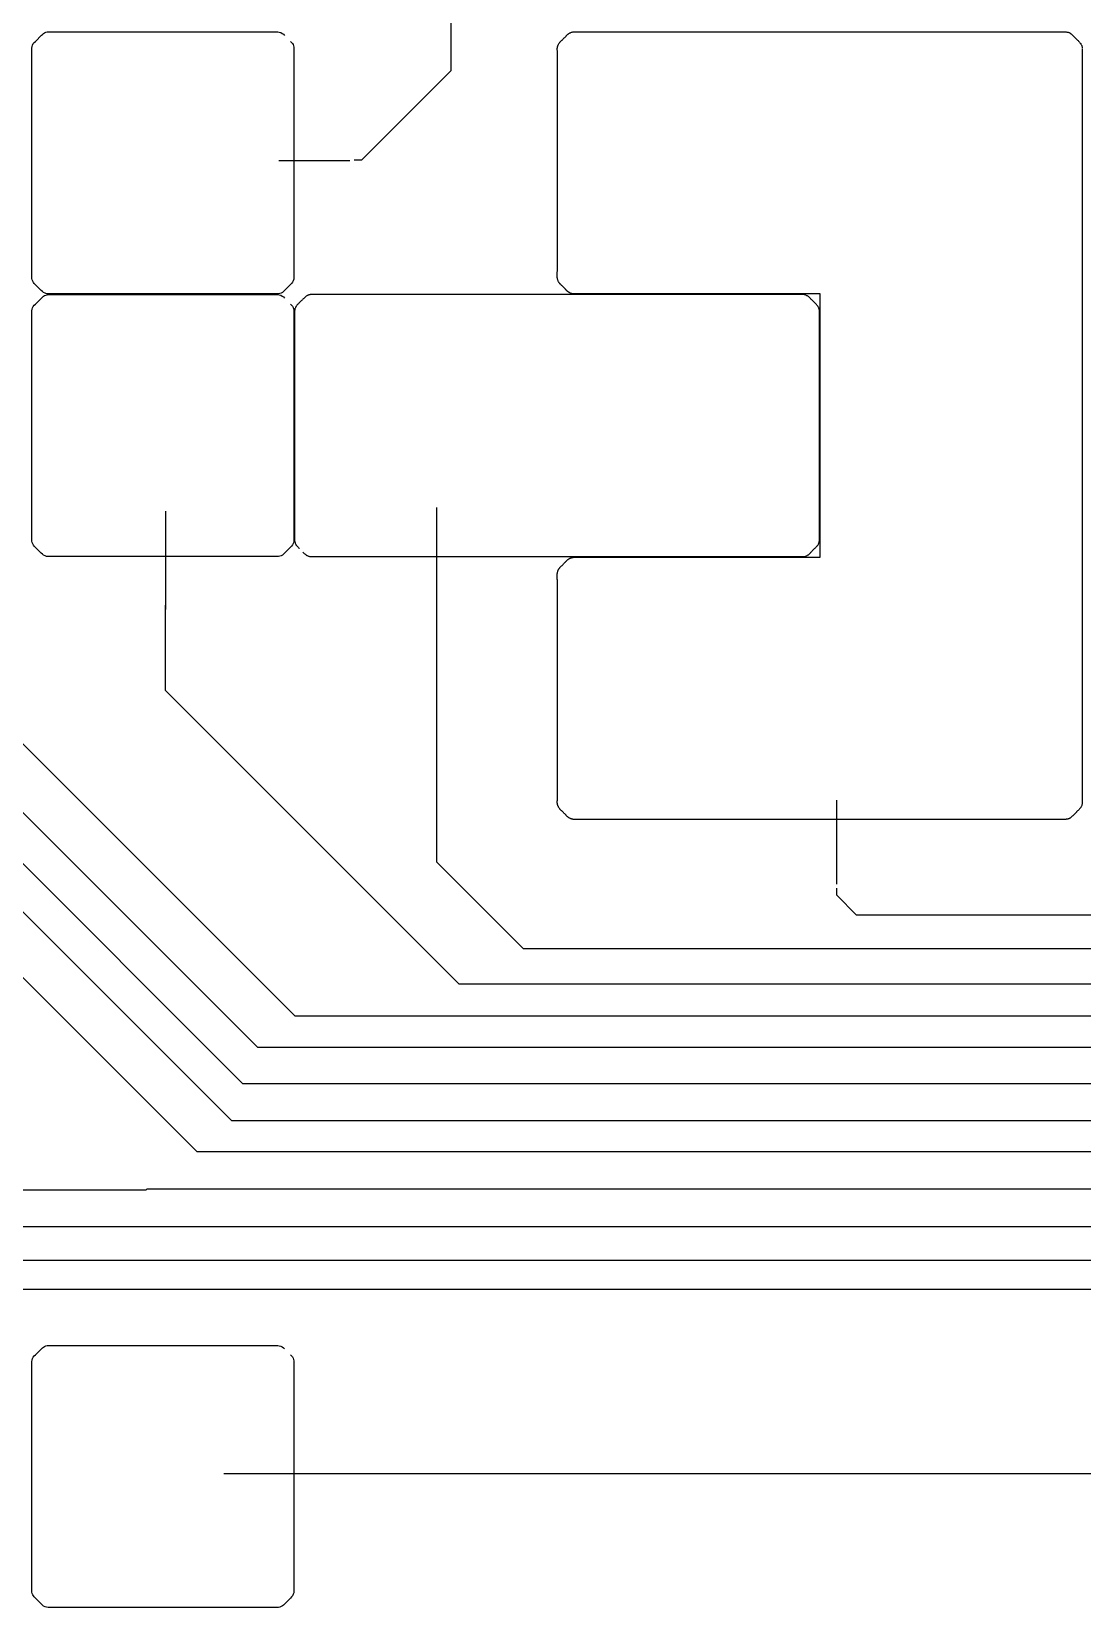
# Model space of a CAD drawing. Header units: millimetres. Extents: x -57500 to 57500, y -57500 to 57500.
# Drawn here: x 7025 to 15065, y -1002 to 11055 of the extents above; entities that cross this region are included whole.
import ezdxf

# ---------------------------------------------------------------- set-up
doc = ezdxf.new("R2010")
doc.units = ezdxf.units.MM

msp = doc.modelspace()

# ---------------------------------------------------------------- linework, layer by layer
for p, q in [((10233.75, 13711.6), (10233.75, 10754.9)), ((7045.843, 10971.787), (7054.172, 10980.157)), ((7054.172, 10980.157), (7100.306, 11026.291)), ((7100.306, 11026.291), (7107.738, 11033.704)), ((7107.738, 11033.704), (7115.957, 11040.255)), ((7115.957, 11040.255), (7125.074, 11045.538)), ((7125.074, 11045.538), (7134.924, 11049.406)), ((7134.924, 11049.406), (7145.393, 11051.774)), ((7145.393, 11051.774), (7156.088, 11052.501)), ((7156.088, 11052.501), (8897.139, 11052.501)), ((8897.139, 11052.501), (8908.947, 11052.419)), ((8908.947, 11052.419), (8920.635, 11050.624)), ((8920.635, 11050.624), (8931.926, 11046.918)), ((8931.926, 11046.918), (8942.419, 11041.361)), ((8942.419, 11041.361), (8951.807, 11034.179)), ((8951.807, 11034.179), (8960.177, 11025.85)), ((9006.311, 10979.716), (9013.723, 10972.284)), ((11065.495, 10972.277), (11067.645, 10975.028)), ((11067.645, 10975.028), (11069.775, 10977.515)), ((11069.775, 10977.515), (11071.908, 10979.801)), ((11071.908, 10979.801), (11074.069, 10981.948)), ((11074.069, 10981.948), (11076.281, 10984.019)), ((11076.281, 10984.019), (11078.567, 10986.075)), ((11078.567, 10986.075), (11080.951, 10988.181)), ((11080.951, 10988.181), (11083.458, 10990.397)), ((11083.458, 10990.397), (11086.109, 10992.788)), ((11086.109, 10992.788), (11088.909, 10995.381)), ((11088.909, 10995.381), (11091.817, 10998.14)), ((11091.817, 10998.14), (11094.79, 11001.021)), ((11094.79, 11001.021), (11097.782, 11003.979)), ((11097.782, 11003.979), (11100.749, 11006.97)), ((11100.749, 11006.97), (11103.647, 11009.949)), ((11103.647, 11009.949), (11106.431, 11012.871)), ((11106.431, 11012.871), (11109.057, 11015.693)), ((11109.057, 11015.693), (11111.485, 11018.372)), ((11111.485, 11018.372), (11113.733, 11020.902)), ((11113.733, 11020.902), (11115.863, 11023.303)), ((11115.863, 11023.303), (11117.94, 11025.595)), ((11117.94, 11025.595), (11120.026, 11027.801)), ((11120.026, 11027.801), (11122.186, 11029.94)), ((11122.186, 11029.94), (11124.484, 11032.033)), ((11124.484, 11032.033), (11126.982, 11034.102)), ((11126.982, 11034.102), (11129.745, 11036.167)), ((11129.745, 11036.167), (11132.816, 11038.241)), ((11132.816, 11038.241), (11136.156, 11040.299)), ((11136.156, 11040.299), (11139.702, 11042.308)), ((11139.702, 11042.308), (11143.39, 11044.233)), ((11143.39, 11044.233), (11147.159, 11046.04)), ((11147.159, 11046.04), (11150.945, 11047.696)), ((11150.945, 11047.696), (11154.686, 11049.165)), ((11154.686, 11049.165), (11158.319, 11050.416)), ((11158.319, 11050.416), (11161.783, 11051.412)), ((11161.783, 11051.412), (11165.06, 11052.149)), ((11165.06, 11052.149), (11168.2, 11052.656)), ((11168.2, 11052.656), (11171.258, 11052.971)), ((11171.258, 11052.971), (11174.289, 11053.127)), ((11174.289, 11053.127), (11177.349, 11053.159)), ((11177.349, 11053.159), (11180.492, 11053.104)), ((11180.492, 11053.104), (11183.774, 11052.995)), ((11183.774, 11052.995), (11187.25, 11052.869)), ((11187.25, 11052.869), (11190.972, 11052.757)), ((11190.972, 11052.757), (11194.959, 11052.671)), ((11194.959, 11052.671), (11199.214, 11052.606)), ((11199.214, 11052.606), (11203.738, 11052.56)), ((11203.738, 11052.56), (11208.533, 11052.529)), ((11208.533, 11052.529), (11213.6, 11052.51)), ((11213.6, 11052.51), (11218.94, 11052.501)), ((11218.94, 11052.501), (11224.556, 11052.498)), ((11224.556, 11052.498), (11230.449, 11052.497)), ((11230.449, 11052.497), (14770.47, 11052.497)), ((14770.47, 11052.497), (14789.856, 11052.498)), ((14789.856, 11052.498), (14807.393, 11052.5)), ((14807.393, 11052.5), (14823.18, 11052.505)), ((14823.18, 11052.505), (14837.311, 11052.516)), ((14837.311, 11052.516), (14849.885, 11052.534)), ((14849.885, 11052.534), (14860.998, 11052.561)), ((14860.998, 11052.561), (14870.746, 11052.597)), ((14870.746, 11052.597), (14879.227, 11052.646)), ((14879.227, 11052.646), (14886.539, 11052.709)), ((14886.539, 11052.709), (14892.805, 11052.783)), ((14892.805, 11052.783), (14898.185, 11052.862)), ((14898.185, 11052.862), (14902.841, 11052.939)), ((14902.841, 11052.939), (14906.933, 11053.006)), ((14906.933, 11053.006), (14910.624, 11053.057)), ((14910.624, 11053.057), (14914.074, 11053.083)), ((14914.074, 11053.083), (14917.445, 11053.079)), ((14917.445, 11053.079), (14920.899, 11053.036)), ((14920.899, 11053.036), (14924.577, 11052.948)), ((14924.577, 11052.948), (14928.48, 11052.805)), ((14928.48, 11052.805), (14932.54, 11052.595)), ((14932.54, 11052.595), (14936.686, 11052.307)), ((14936.686, 11052.307), (14940.851, 11051.93)), ((14940.851, 11051.93), (14944.966, 11051.454)), ((14944.966, 11051.454), (14948.962, 11050.866)), ((14948.962, 11050.866), (14952.771, 11050.157)), ((14952.771, 11050.157), (14956.323, 11049.315)), ((14956.323, 11049.315), (14959.581, 11048.328)), ((14959.581, 11048.328), (14962.587, 11047.189)), ((14962.587, 11047.189), (14965.395, 11045.889)), ((14965.395, 11045.889), (14968.058, 11044.418)), ((14968.058, 11044.418), (14970.63, 11042.767)), ((14970.63, 11042.767), (14973.166, 11040.928)), ((14973.166, 11040.928), (14975.72, 11038.892)), ((14975.72, 11038.892), (14978.345, 11036.649)), ((14978.345, 11036.649), (14981.094, 11034.193)), ((14981.094, 11034.193), (14983.971, 11031.544)), ((14983.971, 11031.544), (14986.938, 11028.749)), ((14986.938, 11028.749), (14989.955, 11025.856)), ((14989.955, 11025.856), (14992.981, 11022.914)), ((14992.981, 11022.914), (14995.976, 11019.971)), ((14995.976, 11019.971), (14998.9, 11017.074)), ((14998.9, 11017.074), (15001.711, 11014.273)), ((15001.711, 11014.273), (15004.371, 11011.615)), ((15004.371, 11011.615), (15024.875, 10991.111)), ((15024.875, 10991.111), (15027.56, 10988.42)), ((15027.56, 10988.42), (15030.389, 10985.56)), ((15030.389, 10985.56), (15033.32, 10982.555)), ((15033.32, 10982.555), (15036.312, 10979.426)), ((15036.312, 10979.426), (15039.322, 10976.197)), ((15039.322, 10976.197), (15042.309, 10972.889)), ((15042.309, 10972.889), (15045.23, 10969.527)), ((7027.521, 10917.119), (7027.603, 10928.927)), ((7027.521, 9176.069), (7027.521, 10917.119)), ((7027.603, 10928.927), (7029.398, 10940.615)), ((7029.398, 10940.615), (7033.104, 10951.906)), ((7033.104, 10951.906), (7038.661, 10962.399)), ((7038.661, 10962.399), (7045.843, 10971.787)), ((9013.723, 10972.284), (9020.275, 10964.065)), ((9020.275, 10964.065), (9025.558, 10954.948)), ((9025.558, 10954.948), (9029.425, 10945.098)), ((9029.425, 10945.098), (9031.794, 10934.629)), ((9031.794, 10934.629), (9032.521, 10923.934)), ((9032.521, 10923.934), (9032.521, 9182.883)), ((11047.097, 10925.362), (11047.187, 10928.433)), ((11047.101, 10922.195), (11047.097, 10925.362)), ((11047.161, 10918.879), (11047.101, 10922.195)), ((11047.244, 10915.36), (11047.161, 10918.879)), ((11047.187, 10928.433), (11047.406, 10931.461)), ((11047.317, 10911.583), (11047.244, 10915.36)), ((11047.374, 10907.486), (11047.317, 10911.583)), ((11047.416, 10903.002), (11047.374, 10907.486)), ((11047.406, 10931.461), (11047.789, 10934.5)), ((11047.445, 10898.065), (11047.416, 10903.002)), ((11047.465, 10892.608), (11047.445, 10898.065)), ((11047.476, 10886.566), (11047.465, 10892.608)), ((11047.482, 10879.871), (11047.476, 10886.566)), ((11047.484, 10872.458), (11047.482, 10879.871)), ((11047.484, 9264.451), (11047.484, 10872.458)), ((11047.789, 10934.5), (11048.372, 10937.602)), ((11048.372, 10937.602), (11049.191, 10940.821)), ((11049.191, 10940.821), (11050.28, 10944.207)), ((11050.28, 10944.207), (11051.638, 10947.759)), ((11051.638, 10947.759), (11053.227, 10951.417)), ((11053.227, 10951.417), (11055.011, 10955.123)), ((11055.011, 10955.123), (11056.949, 10958.817)), ((11056.949, 10958.817), (11059.006, 10962.439)), ((11059.006, 10962.439), (11061.141, 10965.929)), ((11061.141, 10965.929), (11063.317, 10969.228)), ((11063.317, 10969.228), (11065.495, 10972.277)), ((15045.23, 10969.527), (15048.045, 10966.131)), ((15048.045, 10966.131), (15050.711, 10962.72)), ((15050.711, 10962.72), (15053.192, 10959.242)), ((15053.192, 10959.242), (15055.452, 10955.596)), ((15055.452, 10955.596), (15057.458, 10951.681)), ((15057.458, 10951.681), (15059.177, 10947.395)), ((15059.177, 10947.395), (15060.572, 10942.636)), ((15060.572, 10942.636), (15061.611, 10937.303)), ((15061.611, 10937.303), (15062.26, 10931.294)), ((15062.484, 10924.507), (15062.484, 5155.487)), ((10233.75, 10754.9), (9550.2, 10071.35)), ((8917.9, 10067.9), (9459.7, 10067.9)), ((9550.2, 10071.35), (9493.5, 10071.35)), ((7028.248, 9165.373), (7027.521, 9176.069)), ((7030.616, 9154.905), (7028.248, 9165.373)), ((9032.438, 9171.075), (9030.643, 9159.387)), ((9032.521, 9182.883), (9032.438, 9171.075)), ((11046.172, 9184.876), (11046.262, 9188.204)), ((11046.177, 9181.649), (11046.172, 9184.876)), ((11046.304, 9178.431), (11046.177, 9181.649)), ((11046.262, 9188.204), (11046.418, 9191.727)), ((11046.582, 9175.128), (11046.304, 9178.431)), ((11046.418, 9191.727), (11046.613, 9195.537)), ((11047.038, 9171.648), (11046.582, 9175.128)), ((11046.613, 9195.537), (11046.818, 9199.727)), ((11046.818, 9199.727), (11047.006, 9204.391)), ((11047.006, 9204.391), (11047.156, 9209.606)), ((11047.689, 9167.943), (11047.038, 9171.648)), ((11047.156, 9209.606), (11047.271, 9215.409)), ((11047.271, 9215.409), (11047.355, 9221.835)), ((11047.355, 9221.835), (11047.414, 9228.916)), ((11047.414, 9228.916), (11047.451, 9236.685)), ((11047.451, 9236.685), (11047.472, 9245.175)), ((11047.472, 9245.175), (11047.481, 9254.419)), ((11047.481, 9254.419), (11047.484, 9264.451)), ((11048.522, 9164.069), (11047.689, 9167.943)), ((11049.521, 9160.093), (11048.522, 9164.069)), ((7034.484, 9145.055), (7030.616, 9154.905)), ((7039.767, 9135.937), (7034.484, 9145.055)), ((7046.318, 9127.718), (7039.767, 9135.937)), ((7053.731, 9120.286), (7046.318, 9127.718)), ((7099.865, 9074.152), (7053.731, 9120.286)), ((7108.234, 9065.823), (7099.865, 9074.152)), ((7117.623, 9058.641), (7108.234, 9065.823)), ((7128.116, 9053.084), (7117.623, 9058.641)), ((7139.407, 9049.379), (7128.116, 9053.084)), ((7151.095, 9047.584), (7139.407, 9049.379)), ((7162.902, 9047.501), (7151.095, 9047.584)), ((8903.953, 9047.501), (7162.902, 9047.501)), ((8914.649, 9048.228), (8903.953, 9047.501)), ((8925.117, 9050.597), (8914.649, 9048.228)), ((8934.967, 9054.464), (8925.117, 9050.597)), ((8944.085, 9059.747), (8934.967, 9054.464)), ((8952.304, 9066.299), (8944.085, 9059.747)), ((8959.736, 9073.711), (8952.304, 9066.299)), ((9005.87, 9119.845), (8959.736, 9073.711)), ((9014.199, 9128.215), (9005.87, 9119.845)), ((9021.381, 9137.603), (9014.199, 9128.215)), ((9026.938, 9148.096), (9021.381, 9137.603)), ((9030.643, 9159.387), (9026.938, 9148.096)), ((11050.669, 9156.087), (11049.521, 9160.093)), ((11051.951, 9152.117), (11050.669, 9156.087)), ((11053.35, 9148.255), (11051.951, 9152.117)), ((11054.851, 9144.568), (11053.35, 9148.255)), ((11056.436, 9141.127), (11054.851, 9144.568)), ((11058.09, 9137.995), (11056.436, 9141.127)), ((11059.814, 9135.17), (11058.09, 9137.995)), ((11061.619, 9132.59), (11059.814, 9135.17)), ((11063.519, 9130.193), (11061.619, 9132.59)), ((11065.526, 9127.914), (11063.519, 9130.193)), ((11067.653, 9125.692), (11065.526, 9127.914)), ((11069.913, 9123.463), (11067.653, 9125.692)), ((11072.318, 9121.163), (11069.913, 9123.463)), ((11074.881, 9118.73), (11072.318, 9121.163)), ((11077.607, 9116.115), (11074.881, 9118.73)), ((11080.462, 9113.341), (11077.607, 9116.115)), ((11083.402, 9110.45), (11080.462, 9113.341)), ((11086.382, 9107.487), (11083.402, 9110.45)), ((11089.356, 9104.494), (11086.382, 9107.487)), ((11092.279, 9101.516), (11089.356, 9104.494)), ((11095.106, 9098.595), (11092.279, 9101.516)), ((11097.792, 9095.776), (11095.106, 9098.595)), ((11100.292, 9093.101), (11097.792, 9095.776)), ((11102.593, 9090.59), (11100.292, 9093.101)), ((11104.733, 9088.223), (11102.593, 9090.59)), ((11106.756, 9085.973), (11104.733, 9088.223)), ((11108.703, 9083.817), (11106.756, 9085.973)), ((11110.62, 9081.729), (11108.703, 9083.817)), ((11112.548, 9079.686), (11110.62, 9081.729)), ((11114.532, 9077.662), (11112.548, 9079.686)), ((11116.613, 9075.633), (11114.532, 9077.662)), ((11118.833, 9073.576), (11116.613, 9075.633)), ((11121.179, 9071.499), (11118.833, 9073.576)), ((11123.612, 9069.43), (11121.179, 9071.499)), ((11126.089, 9067.393), (11123.612, 9069.43)), ((11128.569, 9065.417), (11126.089, 9067.393)), ((11131.011, 9063.529), (11128.569, 9065.417)), ((11133.372, 9061.754), (11131.011, 9063.529)), ((11135.612, 9060.119), (11133.372, 9061.754)), ((11137.688, 9058.653), (11135.612, 9060.119)), ((11139.575, 9057.371), (11137.688, 9058.653)), ((11141.3, 9056.26), (11139.575, 9057.371)), ((11142.905, 9055.296), (11141.3, 9056.26)), ((11144.428, 9054.457), (11142.905, 9055.296)), ((11145.911, 9053.722), (11144.428, 9054.457)), ((11147.392, 9053.068), (11145.911, 9053.722)), ((11148.913, 9052.473), (11147.392, 9053.068)), ((11150.514, 9051.915), (11148.913, 9052.473)), ((11152.233, 9051.371), (11150.514, 9051.915)), ((11154.081, 9050.833), (11152.233, 9051.371)), ((11156.026, 9050.307), (11154.081, 9050.833)), ((11158.038, 9049.802), (11156.026, 9050.307)), ((11160.084, 9049.325), (11158.038, 9049.802)), ((11162.133, 9048.884), (11160.084, 9049.325)), ((11164.154, 9048.488), (11162.133, 9048.884)), ((11166.113, 9048.144), (11164.154, 9048.488)), ((11167.98, 9047.86), (11166.113, 9048.144)), ((11169.732, 9047.642), (11167.98, 9047.86)), ((11171.415, 9047.488), (11169.732, 9047.642)), ((11173.109, 9047.387), (11171.415, 9047.488)), ((11174.892, 9047.331), (11173.109, 9047.387)), ((11176.846, 9047.31), (11174.892, 9047.331)), ((11179.048, 9047.317), (11176.846, 9047.31)), ((11181.579, 9047.342), (11179.048, 9047.317)), ((11184.518, 9047.376), (11181.579, 9047.342)), ((11187.945, 9047.409), (11184.518, 9047.376)), ((11191.932, 9047.437), (11187.945, 9047.409)), ((11196.53, 9047.458), (11191.932, 9047.437)), ((11201.787, 9047.474), (11196.53, 9047.458)), ((11207.753, 9047.484), (11201.787, 9047.474)), ((11214.476, 9047.491), (11207.753, 9047.484)), ((11222.004, 9047.495), (11214.476, 9047.491)), ((11230.387, 9047.497), (11222.004, 9047.495)), ((13057.484, 9047.497), (11230.387, 9047.497)), ((13057.484, 7032.497), (13057.484, 9047.497)), ((7027.603, 8918.927), (7029.398, 8930.615)), ((7029.398, 8930.615), (7033.104, 8941.906)), ((7033.104, 8941.906), (7038.661, 8952.399)), ((7038.661, 8952.399), (7045.843, 8961.787)), ((7045.843, 8961.787), (7054.172, 8970.157)), ((7054.172, 8970.157), (7100.306, 9016.291)), ((7100.306, 9016.291), (7107.738, 9023.704)), ((7107.738, 9023.704), (7115.957, 9030.255)), ((7115.957, 9030.255), (7125.074, 9035.538)), ((7125.074, 9035.538), (7134.924, 9039.406)), ((7134.924, 9039.406), (7145.393, 9041.774)), ((7145.393, 9041.774), (7156.088, 9042.501)), ((7156.088, 9042.501), (8897.139, 9042.501)), ((8897.139, 9042.501), (8908.947, 9042.419)), ((8908.947, 9042.419), (8920.635, 9040.624)), ((8920.635, 9040.624), (8931.926, 9036.918)), ((8931.926, 9036.918), (8942.419, 9031.361)), ((8942.419, 9031.361), (8951.807, 9024.179)), ((8951.807, 9024.179), (8960.177, 9015.85)), ((9006.311, 8969.716), (9013.723, 8962.284)), ((9013.723, 8962.284), (9020.275, 8954.065)), ((9020.275, 8954.065), (9025.558, 8944.948)), ((9025.558, 8944.948), (9029.425, 8935.098)), ((9029.425, 8935.098), (9031.794, 8924.629)), ((9031.794, 8924.629), (9032.521, 8913.934)), ((9038.101, 8924.252), (9037.49, 8920.395)), ((9039.02, 8928.418), (9038.101, 8924.252)), ((9040.205, 8932.8), (9039.02, 8928.418)), ((9041.607, 8937.234), (9040.205, 8932.8)), ((9043.176, 8941.553), (9041.607, 8937.234)), ((9044.861, 8945.593), (9043.176, 8941.553)), ((9046.614, 8949.192), (9044.861, 8945.593)), ((9048.431, 8952.329), (9046.614, 8949.192)), ((9050.361, 8955.14), (9048.431, 8952.329)), ((9052.453, 8957.772), (9050.361, 8955.14)), ((9054.76, 8960.371), (9052.453, 8957.772)), ((9057.331, 8963.082), (9054.76, 8960.371)), ((9060.208, 8966.036), (9057.331, 8963.082)), ((9063.336, 8969.216), (9060.208, 8966.036)), ((9066.601, 8972.512), (9063.336, 8969.216)), ((9069.888, 8975.816), (9066.601, 8972.512)), ((9073.083, 8979.017), (9069.888, 8975.816)), ((9076.071, 8982.006), (9073.083, 8979.017)), ((9081.249, 8987.184), (9076.071, 8982.006)), ((9083.621, 8989.557), (9081.249, 8987.184)), ((9086.001, 8991.936), (9083.621, 8989.557)), ((9091.238, 8997.173), (9086.001, 8991.936)), ((9094.259, 9000.197), (9091.238, 8997.173)), ((9097.469, 9003.42), (9094.259, 9000.197)), ((9100.749, 9006.734), (9097.469, 9003.42)), ((9103.984, 9010.032), (9100.749, 9006.734)), ((9107.055, 9013.205), (9103.984, 9010.032)), ((9109.85, 9016.148), (9107.055, 9013.205)), ((9112.373, 9018.828), (9109.85, 9016.148)), ((9114.768, 9021.3), (9112.373, 9018.828)), ((9117.187, 9023.624), (9114.768, 9021.3)), ((9119.784, 9025.859), (9117.187, 9023.624)), ((9122.71, 9028.065), (9119.784, 9025.859)), ((9126.102, 9030.294), (9122.71, 9028.065)), ((9129.918, 9032.519), (9126.102, 9030.294)), ((9134.004, 9034.662), (9129.918, 9032.519)), ((9138.205, 9036.645), (9134.004, 9034.662)), ((9142.366, 9038.388), (9138.205, 9036.645)), ((9146.333, 9039.815), (9142.366, 9038.388)), ((9149.99, 9040.865), (9146.333, 9039.815)), ((9153.416, 9041.576), (9149.99, 9040.865)), ((9156.752, 9042.018), (9153.416, 9041.576)), ((9160.139, 9042.257), (9156.752, 9042.018)), ((9163.718, 9042.362), (9160.139, 9042.257)), ((9167.628, 9042.4), (9163.718, 9042.362)), ((9171.975, 9042.423), (9167.628, 9042.4)), ((9176.772, 9042.438), (9171.975, 9042.423)), ((9182.023, 9042.446), (9176.772, 9042.438)), ((9187.731, 9042.45), (9182.023, 9042.446)), ((9193.899, 9042.451), (9187.731, 9042.45)), ((12873.979, 9042.451), (9193.899, 9042.451)), ((12884.775, 9042.452), (12873.979, 9042.451)), ((12894.296, 9042.454), (12884.775, 9042.452)), ((12902.625, 9042.459), (12894.296, 9042.454)), ((12909.846, 9042.469), (12902.625, 9042.459)), ((12916.041, 9042.484), (12909.846, 9042.469)), ((12921.3, 9042.503), (12916.041, 9042.484)), ((12925.789, 9042.484), (12921.3, 9042.503)), ((12929.734, 9042.36), (12925.789, 9042.484)), ((12933.356, 9042.063), (12929.734, 9042.36)), ((12936.882, 9041.522), (12933.356, 9042.063)), ((12940.534, 9040.67), (12936.882, 9041.522)), ((12944.493, 9039.453), (12940.534, 9040.67)), ((12948.689, 9037.912), (12944.493, 9039.453)), ((12952.961, 9036.118), (12948.689, 9037.912)), ((12957.152, 9034.143), (12952.961, 9036.118)), ((12961.103, 9032.059), (12957.152, 9034.143)), ((12964.655, 9029.938), (12961.103, 9032.059)), ((12967.723, 9027.821), (12964.655, 9029.938)), ((12970.425, 9025.665), (12967.723, 9027.821)), ((12972.914, 9023.415), (12970.425, 9025.665)), ((12975.342, 9021.012), (12972.914, 9023.415)), ((12977.862, 9018.402), (12975.342, 9021.012)), ((12980.622, 9015.529), (12977.862, 9018.402)), ((12983.667, 9012.404), (12980.622, 9015.529)), ((12986.891, 9009.13), (12983.667, 9012.404)), ((12990.177, 9005.815), (12986.891, 9009.13)), ((12993.412, 9002.568), (12990.177, 9005.815)), ((12996.478, 8999.499), (12993.412, 9002.568)), ((13017.768, 8978.209), (12996.478, 8999.499)), ((13021.052, 8974.923), (13017.768, 8978.209)), ((13024.343, 8971.631), (13021.052, 8974.923)), ((13027.526, 8968.444), (13024.343, 8971.631)), ((13030.491, 8965.474), (13027.526, 8968.444)), ((13033.163, 8962.774), (13030.491, 8965.474)), ((13035.574, 8960.223), (13033.163, 8962.774)), ((13037.777, 8957.673), (13035.574, 8960.223)), ((13039.824, 8954.976), (13037.777, 8957.673)), ((13041.767, 8951.982), (13039.824, 8954.976)), ((13043.656, 8948.546), (13041.767, 8951.982)), ((13045.501, 8944.642), (13043.656, 8948.546)), ((13047.249, 8940.421), (13045.501, 8944.642)), ((13048.841, 8936.048), (13047.249, 8940.421)), ((13050.22, 8931.686), (13048.841, 8936.048)), ((13051.328, 8927.501), (13050.22, 8931.686)), ((13052.112, 8923.645), (13051.328, 8927.501)), ((13052.587, 8920.1), (13052.112, 8923.645)), ((7027.521, 8907.119), (7027.603, 8918.927)), ((7027.521, 7166.069), (7027.521, 8907.119)), ((9032.521, 8913.934), (9032.521, 7172.883)), ((9037.156, 8916.383), (9037.033, 8911.502)), ((9037.033, 8911.502), (9037.058, 8905.038)), ((9037.058, 8905.038), (9037.168, 8896.275)), ((9037.49, 8920.395), (9037.156, 8916.383)), ((9037.168, 8896.275), (9037.297, 8884.498)), ((9037.297, 8884.498), (9037.395, 8869.021)), ((9037.395, 8869.021), (9037.459, 8849.256)), ((9037.459, 8849.256), (9037.497, 8824.639)), ((9037.497, 8824.639), (9037.515, 8794.602)), ((13052.521, 8868.688), (13052.522, 8877.486)), ((13052.521, 7336.563), (13052.521, 8868.688)), ((13052.522, 8877.486), (13052.527, 8885.04)), ((13052.527, 8885.04), (13052.544, 8891.514)), ((13052.544, 8891.514), (13052.577, 8897.07)), ((13052.577, 8897.07), (13052.633, 8901.871)), ((13052.818, 8916.719), (13052.587, 8920.1)), ((13052.633, 8901.871), (13052.717, 8906.081)), ((13052.717, 8906.081), (13052.816, 8909.859)), ((13052.816, 8909.859), (13052.872, 8913.356)), ((13052.872, 8913.356), (13052.818, 8916.719)), ((9037.515, 8794.602), (9037.52, 8758.581)), ((9037.52, 8758.581), (9037.521, 8716.015)), ((9037.521, 8716.015), (9037.521, 7205.577)), ((8049.55, 7385.95), (8049.55, 6634.2)), ((10124.1, 7412.45), (10124.1, 6605.05)), ((13052.524, 7298.14), (13052.521, 7336.563)), ((13052.536, 7265.915), (13052.524, 7298.14)), ((13052.565, 7239.322), (13052.536, 7265.915)), ((13052.619, 7217.795), (13052.565, 7239.322)), ((7028.248, 7155.373), (7027.521, 7166.069)), ((7030.616, 7144.905), (7028.248, 7155.373)), ((7034.484, 7135.055), (7030.616, 7144.905)), ((7039.767, 7125.937), (7034.484, 7135.055)), ((7046.318, 7117.718), (7039.767, 7125.937)), ((7053.731, 7110.286), (7046.318, 7117.718)), ((9014.199, 7118.215), (9005.87, 7109.845)), ((9021.381, 7127.603), (9014.199, 7118.215)), ((9026.938, 7138.096), (9021.381, 7127.603)), ((9030.643, 7149.387), (9026.938, 7138.096)), ((9032.438, 7161.075), (9030.643, 7149.387)), ((9032.521, 7172.883), (9032.438, 7161.075)), ((9037.261, 7171.426), (9037.181, 7167.841)), ((9037.181, 7167.841), (9037.186, 7164.444)), ((9037.186, 7164.444), (9037.342, 7161.088)), ((9037.36, 7175.349), (9037.261, 7171.426)), ((9037.342, 7161.088), (9037.718, 7157.622)), ((9037.432, 7179.762), (9037.36, 7175.349)), ((9037.479, 7184.829), (9037.432, 7179.762)), ((9037.506, 7190.711), (9037.479, 7184.829)), ((9037.517, 7197.573), (9037.506, 7190.711)), ((9037.521, 7205.577), (9037.517, 7197.573)), ((9037.718, 7157.622), (9038.378, 7153.898)), ((9038.378, 7153.898), (9039.369, 7149.822)), ((9039.369, 7149.822), (9040.653, 7145.508)), ((9040.653, 7145.508), (9042.172, 7141.12)), ((9042.172, 7141.12), (9043.867, 7136.823)), ((9043.867, 7136.823), (9045.682, 7132.78)), ((9045.682, 7132.78), (9047.559, 7129.155)), ((9047.559, 7129.155), (9049.476, 7126.011)), ((9049.476, 7126.011), (9051.478, 7123.22)), ((9051.478, 7123.22), (9053.616, 7120.632)), ((9053.616, 7120.632), (9055.943, 7118.099)), ((9055.943, 7118.099), (9058.51, 7115.473)), ((9058.51, 7115.473), (9061.367, 7112.608)), ((13027.907, 7111.904), (13030.953, 7115.011)), ((13030.953, 7115.011), (13033.714, 7117.864)), ((13033.714, 7117.864), (13036.179, 7120.516)), ((13036.179, 7120.516), (13038.399, 7123.11)), ((13038.399, 7123.11), (13040.424, 7125.792)), ((13040.424, 7125.792), (13042.306, 7128.709)), ((13042.306, 7128.709), (13044.094, 7132.007)), ((13044.094, 7132.007), (13045.826, 7135.788)), ((13045.826, 7135.788), (13047.473, 7139.953)), ((13047.473, 7139.953), (13048.985, 7144.335)), ((13048.985, 7144.335), (13050.311, 7148.769)), ((13050.311, 7148.769), (13051.402, 7153.089)), ((13051.402, 7153.089), (13052.207, 7157.13)), ((13052.207, 7157.13), (13052.706, 7160.962)), ((13052.703, 7200.768), (13052.619, 7217.795)), ((13052.824, 7187.673), (13052.703, 7200.768)), ((13052.706, 7160.962), (13052.954, 7165.218)), ((13052.948, 7177.858), (13052.824, 7187.673)), ((13053.013, 7170.611), (13052.948, 7177.858)), ((13052.954, 7165.218), (13053.013, 7170.611)), ((7099.865, 7064.152), (7053.731, 7110.286)), ((7108.234, 7055.823), (7099.865, 7064.152)), ((7117.623, 7048.641), (7108.234, 7055.823)), ((7128.116, 7043.084), (7117.623, 7048.641)), ((7139.407, 7039.379), (7128.116, 7043.084)), ((7151.095, 7037.584), (7139.407, 7039.379)), ((7162.902, 7037.501), (7151.095, 7037.584)), ((8903.953, 7037.501), (7162.902, 7037.501)), ((8914.649, 7038.228), (8903.953, 7037.501)), ((8925.117, 7040.597), (8914.649, 7038.228)), ((8934.967, 7044.464), (8925.117, 7040.597)), ((8944.085, 7049.747), (8934.967, 7044.464)), ((8952.304, 7056.299), (8944.085, 7049.747)), ((8959.736, 7063.711), (8952.304, 7056.299)), ((9005.87, 7109.845), (8959.736, 7063.711)), ((9061.367, 7112.608), (9064.497, 7109.474)), ((9064.497, 7109.474), (9067.819, 7106.15)), ((9067.819, 7106.15), (9071.249, 7102.719)), ((9071.249, 7102.719), (9074.703, 7099.264)), ((9101.516, 7072.451), (9106.705, 7067.223)), ((9106.705, 7067.223), (9111.121, 7062.764)), ((9111.121, 7062.764), (9115.006, 7058.944)), ((9115.006, 7058.944), (9118.603, 7055.634)), ((9118.603, 7055.634), (9122.155, 7052.705)), ((9122.155, 7052.705), (9125.901, 7050.026)), ((9125.901, 7050.026), (9129.968, 7047.521)), ((9129.968, 7047.521), (9134.251, 7045.221)), ((9134.251, 7045.221), (9138.617, 7043.164)), ((9138.617, 7043.164), (9142.936, 7041.394)), ((9142.936, 7041.394), (9147.076, 7039.949)), ((9147.076, 7039.949), (9150.913, 7038.871)), ((9150.913, 7038.871), (9154.491, 7038.144)), ((9154.491, 7038.144), (9158.027, 7037.703)), ((9158.027, 7037.703), (9161.744, 7037.478)), ((9161.744, 7037.478), (9165.868, 7037.402)), ((9165.868, 7037.402), (9170.621, 7037.406)), ((9170.621, 7037.406), (9176.22, 7037.425)), ((9176.22, 7037.425), (9182.791, 7037.438)), ((9182.791, 7037.438), (9190.42, 7037.445)), ((9190.42, 7037.445), (9199.189, 7037.449)), ((9199.189, 7037.449), (9209.181, 7037.451)), ((9209.181, 7037.451), (12898.521, 7037.451)), ((11104.733, 6991.772), (11106.756, 6994.022)), ((11106.756, 6994.022), (11108.703, 6996.178)), ((11108.703, 6996.178), (11110.62, 6998.265)), ((11110.62, 6998.265), (11112.548, 7000.309)), ((11112.548, 7000.309), (11114.532, 7002.333)), ((11114.532, 7002.333), (11116.613, 7004.362)), ((11116.613, 7004.362), (11118.833, 7006.419)), ((11118.833, 7006.419), (11121.179, 7008.495)), ((11121.179, 7008.495), (11123.612, 7010.565)), ((11123.612, 7010.565), (11126.089, 7012.601)), ((11126.089, 7012.601), (11128.569, 7014.577)), ((11128.569, 7014.577), (11131.011, 7016.466)), ((11131.011, 7016.466), (11133.372, 7018.241)), ((11133.372, 7018.241), (11135.612, 7019.875)), ((11135.612, 7019.875), (11137.688, 7021.342)), ((11137.688, 7021.342), (11139.575, 7022.623)), ((11139.575, 7022.623), (11141.3, 7023.735)), ((11141.3, 7023.735), (11142.905, 7024.699)), ((11142.905, 7024.699), (11144.428, 7025.537)), ((11144.428, 7025.537), (11145.911, 7026.272)), ((11145.911, 7026.272), (11147.392, 7026.926)), ((11147.392, 7026.926), (11148.913, 7027.521)), ((11148.913, 7027.521), (11150.514, 7028.08)), ((11150.514, 7028.08), (11152.233, 7028.624)), ((11152.233, 7028.624), (11154.081, 7029.162)), ((11154.081, 7029.162), (11156.026, 7029.688)), ((11156.026, 7029.688), (11158.038, 7030.193)), ((11158.038, 7030.193), (11160.084, 7030.67)), ((11160.084, 7030.67), (11162.133, 7031.11)), ((11162.133, 7031.11), (11164.154, 7031.506)), ((11164.154, 7031.506), (11166.113, 7031.851)), ((11166.113, 7031.851), (11167.98, 7032.135)), ((11167.98, 7032.135), (11169.732, 7032.352)), ((11169.732, 7032.352), (11171.415, 7032.507)), ((11171.415, 7032.507), (11173.109, 7032.608)), ((11173.109, 7032.608), (11174.892, 7032.664)), ((11174.892, 7032.664), (11176.846, 7032.684)), ((11176.846, 7032.684), (11179.048, 7032.677)), ((11179.048, 7032.677), (11181.579, 7032.653)), ((11181.579, 7032.653), (11184.518, 7032.619)), ((11184.518, 7032.619), (11187.945, 7032.585)), ((11187.945, 7032.585), (11191.932, 7032.558)), ((11191.932, 7032.558), (11196.53, 7032.536)), ((11196.53, 7032.536), (11201.787, 7032.521)), ((11201.787, 7032.521), (11207.753, 7032.51)), ((11207.753, 7032.51), (11214.476, 7032.503)), ((11214.476, 7032.503), (11222.004, 7032.499)), ((11222.004, 7032.499), (11230.387, 7032.498)), ((11230.387, 7032.498), (11239.672, 7032.497)), ((11239.672, 7032.497), (13057.484, 7032.497)), ((12898.521, 7037.451), (12904.515, 7037.453)), ((12904.515, 7037.453), (12910.05, 7037.459)), ((12910.05, 7037.459), (12915.131, 7037.469)), ((12915.131, 7037.469), (12919.758, 7037.487)), ((12919.758, 7037.487), (12923.935, 7037.513)), ((12923.935, 7037.513), (12927.704, 7037.568)), ((12927.704, 7037.568), (12931.193, 7037.716)), ((12931.193, 7037.716), (12934.545, 7038.023)), ((12934.545, 7038.023), (12937.899, 7038.559)), ((12937.899, 7038.559), (12941.395, 7039.39)), ((12941.395, 7039.39), (12945.17, 7040.583)), ((12945.17, 7040.583), (12949.229, 7042.138)), ((12949.229, 7042.138), (12953.423, 7043.981)), ((12953.423, 7043.981), (12957.599, 7046.033)), ((12957.599, 7046.033), (12961.602, 7048.216)), ((12961.602, 7048.216), (12965.275, 7050.452)), ((12965.275, 7050.452), (12968.483, 7052.669)), ((12968.483, 7052.669), (12971.267, 7054.879)), ((12971.267, 7054.879), (12973.779, 7057.14)), ((12973.779, 7057.14), (12976.171, 7059.513)), ((12976.171, 7059.513), (12978.596, 7062.057)), ((12978.596, 7062.057), (12981.206, 7064.83)), ((12981.206, 7064.83), (12984.117, 7067.871)), ((12984.117, 7067.871), (12987.264, 7071.104)), ((12987.264, 7071.104), (12990.53, 7074.421)), ((12990.53, 7074.421), (12993.797, 7077.713)), ((12993.797, 7077.713), (12996.949, 7080.874)), ((12996.949, 7080.874), (12999.869, 7083.795)), ((12999.869, 7083.795), (13002.504, 7086.429)), ((13002.504, 7086.429), (13015.065, 7098.99)), ((13015.065, 7098.99), (13018.145, 7102.073)), ((13018.145, 7102.073), (13021.388, 7105.325)), ((13021.388, 7105.325), (13024.68, 7108.639)), ((13024.68, 7108.639), (13027.907, 7111.904)), ((11046.172, 6895.119), (11046.177, 6898.345)), ((11046.262, 6891.79), (11046.172, 6895.119)), ((11046.177, 6898.345), (11046.304, 6901.564)), ((11046.418, 6888.268), (11046.262, 6891.79)), ((11046.304, 6901.564), (11046.582, 6904.866)), ((11046.613, 6884.458), (11046.418, 6888.268)), ((11046.582, 6904.866), (11047.038, 6908.346)), ((11046.818, 6880.267), (11046.613, 6884.458)), ((11047.006, 6875.603), (11046.818, 6880.267)), ((11047.156, 6870.389), (11047.006, 6875.603)), ((11047.038, 6908.346), (11047.689, 6912.051)), ((11047.689, 6912.051), (11048.522, 6915.926)), ((11048.522, 6915.926), (11049.521, 6919.901)), ((11049.521, 6919.901), (11050.669, 6923.908)), ((11050.669, 6923.908), (11051.951, 6927.877)), ((11051.951, 6927.877), (11053.35, 6931.74)), ((11053.35, 6931.74), (11054.851, 6935.426)), ((11054.851, 6935.426), (11056.436, 6938.868)), ((11056.436, 6938.868), (11058.09, 6942)), ((11058.09, 6942), (11059.814, 6944.825)), ((11059.814, 6944.825), (11061.619, 6947.404)), ((11061.619, 6947.404), (11063.519, 6949.802)), ((11063.519, 6949.802), (11065.526, 6952.08)), ((11065.526, 6952.08), (11067.653, 6954.303)), ((11067.653, 6954.303), (11069.913, 6956.532)), ((11069.913, 6956.532), (11072.318, 6958.832)), ((11072.318, 6958.832), (11074.881, 6961.264)), ((11074.881, 6961.264), (11077.607, 6963.879)), ((11077.607, 6963.879), (11080.462, 6966.654)), ((11080.462, 6966.654), (11083.402, 6969.544)), ((11083.402, 6969.544), (11086.382, 6972.508)), ((11086.382, 6972.508), (11089.356, 6975.5)), ((11089.356, 6975.5), (11092.279, 6978.479)), ((11092.279, 6978.479), (11095.106, 6981.399)), ((11095.106, 6981.399), (11097.792, 6984.219)), ((11097.792, 6984.219), (11100.292, 6986.893)), ((11100.292, 6986.893), (11102.593, 6989.404)), ((11102.593, 6989.404), (11104.733, 6991.772)), ((11047.271, 6864.585), (11047.156, 6870.389)), ((11047.355, 6858.16), (11047.271, 6864.585)), ((11047.414, 6851.079), (11047.355, 6858.16)), ((11047.451, 6843.31), (11047.414, 6851.079)), ((11047.472, 6834.82), (11047.451, 6843.31)), ((11047.481, 6825.575), (11047.472, 6834.82)), ((11047.484, 6815.544), (11047.481, 6825.575)), ((11047.484, 5207.536), (11047.484, 6815.544)), ((8049.15, 6013.25), (8049.15, 6665.2)), ((10126.25, 4699.1), (10126.25, 6668.3)), ((9040.85, 3522.8), (6036.4, 6527.25)), ((8756.6, 3281.05), (5858.1, 6179.55)), ((10295.8, 3766.6), (8049.15, 6013.25)), ((8642.05, 3004.95), (5748.85, 5898.15)), ((8557.6, 2719.65), (5633.95, 5643.3)), ((11047.445, 5181.929), (11047.465, 5187.386)), ((11047.465, 5187.386), (11047.476, 5193.429)), ((11047.476, 5193.429), (11047.482, 5200.123)), ((11047.482, 5200.123), (11047.484, 5207.536)), ((11047.097, 5154.632), (11047.101, 5157.799)), ((11047.187, 5151.561), (11047.097, 5154.632)), ((11047.101, 5157.799), (11047.161, 5161.116)), ((11047.161, 5161.116), (11047.244, 5164.635)), ((11047.406, 5148.533), (11047.187, 5151.561)), ((11047.244, 5164.635), (11047.317, 5168.411)), ((11047.317, 5168.411), (11047.374, 5172.508)), ((11047.374, 5172.508), (11047.416, 5176.992)), ((11047.789, 5145.495), (11047.406, 5148.533)), ((11047.416, 5176.992), (11047.445, 5181.929)), ((11048.372, 5142.393), (11047.789, 5145.495)), ((11049.191, 5139.174), (11048.372, 5142.393)), ((11050.28, 5135.787), (11049.191, 5139.174)), ((11051.638, 5132.236), (11050.28, 5135.787)), ((11053.227, 5128.578), (11051.638, 5132.236)), ((11055.011, 5124.872), (11053.227, 5128.578)), ((11056.949, 5121.178), (11055.011, 5124.872)), ((11059.006, 5117.556), (11056.949, 5121.178)), ((11061.141, 5114.065), (11059.006, 5117.556)), ((11063.317, 5110.766), (11061.141, 5114.065)), ((11065.495, 5107.718), (11063.317, 5110.766)), ((11067.645, 5104.967), (11065.495, 5107.718)), ((11069.775, 5102.479), (11067.645, 5104.967)), ((11071.908, 5100.193), (11069.775, 5102.479)), ((11074.069, 5098.047), (11071.908, 5100.193)), ((11076.281, 5095.976), (11074.069, 5098.047)), ((11078.567, 5093.919), (11076.281, 5095.976)), ((11080.951, 5091.814), (11078.567, 5093.919)), ((11083.458, 5089.597), (11080.951, 5091.814)), ((11086.109, 5087.207), (11083.458, 5089.597)), ((11088.909, 5084.614), (11086.109, 5087.207)), ((11091.817, 5081.855), (11088.909, 5084.614)), ((11094.79, 5078.974), (11091.817, 5081.855)), ((11097.782, 5076.016), (11094.79, 5078.974)), ((11100.749, 5073.025), (11097.782, 5076.016)), ((11103.647, 5070.046), (11100.749, 5073.025)), ((11106.431, 5067.123), (11103.647, 5070.046)), ((11109.057, 5064.301), (11106.431, 5067.123)), ((11111.485, 5061.622), (11109.057, 5064.301)), ((13184, 5175.55), (13184, 4530.4)), ((15001.711, 5065.722), (14998.9, 5062.92)), ((15004.371, 5068.38), (15001.711, 5065.722)), ((15009.169, 5073.178), (15004.371, 5068.38)), ((15011.38, 5075.388), (15009.169, 5073.178)), ((15013.525, 5077.534), (15011.38, 5075.388)), ((15015.651, 5079.66), (15013.525, 5077.534)), ((15017.804, 5081.812), (15015.651, 5079.66)), ((15020.028, 5084.037), (15017.804, 5081.812)), ((15022.37, 5086.378), (15020.028, 5084.037)), ((15024.875, 5088.883), (15022.37, 5086.378)), ((15027.56, 5091.575), (15024.875, 5088.883)), ((15030.389, 5094.434), (15027.56, 5091.575)), ((15033.32, 5097.44), (15030.389, 5094.434)), ((15036.312, 5100.568), (15033.32, 5097.44)), ((15039.322, 5103.798), (15036.312, 5100.568)), ((15042.309, 5107.105), (15039.322, 5103.798)), ((15045.23, 5110.468), (15042.309, 5107.105)), ((15048.045, 5113.863), (15045.23, 5110.468)), ((15050.711, 5117.275), (15048.045, 5113.863)), ((15053.192, 5120.753), (15050.711, 5117.275)), ((15055.452, 5124.398), (15053.192, 5120.753)), ((15057.458, 5128.313), (15055.452, 5124.398)), ((15059.177, 5132.6), (15057.458, 5128.313)), ((15060.572, 5137.358), (15059.177, 5132.6)), ((15061.611, 5142.691), (15060.572, 5137.358)), ((15062.26, 5148.7), (15061.611, 5142.691)), ((15062.484, 5155.487), (15062.26, 5148.7)), ((11113.733, 5059.092), (11111.485, 5061.622)), ((11115.863, 5056.692), (11113.733, 5059.092)), ((11117.94, 5054.399), (11115.863, 5056.692)), ((11120.026, 5052.194), (11117.94, 5054.399)), ((11122.186, 5050.055), (11120.026, 5052.194)), ((11124.484, 5047.962), (11122.186, 5050.055)), ((11126.982, 5045.893), (11124.484, 5047.962)), ((11129.745, 5043.828), (11126.982, 5045.893)), ((11132.816, 5041.754), (11129.745, 5043.828)), ((11136.156, 5039.695), (11132.816, 5041.754)), ((11139.702, 5037.687), (11136.156, 5039.695)), ((11143.39, 5035.762), (11139.702, 5037.687)), ((11147.159, 5033.955), (11143.39, 5035.762)), ((11150.945, 5032.299), (11147.159, 5033.955)), ((11154.686, 5030.829), (11150.945, 5032.299)), ((11158.319, 5029.579), (11154.686, 5030.829)), ((11161.783, 5028.582), (11158.319, 5029.579)), ((11165.06, 5027.846), (11161.783, 5028.582)), ((11168.2, 5027.338), (11165.06, 5027.846)), ((11171.258, 5027.024), (11168.2, 5027.338)), ((11174.289, 5026.868), (11171.258, 5027.024)), ((11177.349, 5026.835), (11174.289, 5026.868)), ((11180.492, 5026.891), (11177.349, 5026.835)), ((11183.774, 5026.999), (11180.492, 5026.891)), ((11187.25, 5027.126), (11183.774, 5026.999)), ((11190.972, 5027.237), (11187.25, 5027.126)), ((11194.959, 5027.324), (11190.972, 5027.237)), ((11199.214, 5027.389), (11194.959, 5027.324)), ((11203.738, 5027.435), (11199.214, 5027.389)), ((11208.533, 5027.466), (11203.738, 5027.435)), ((11213.6, 5027.484), (11208.533, 5027.466)), ((11218.94, 5027.494), (11213.6, 5027.484)), ((11224.556, 5027.497), (11218.94, 5027.494)), ((14789.856, 5027.497), (11224.556, 5027.497)), ((14807.393, 5027.495), (14789.856, 5027.497)), ((14823.18, 5027.489), (14807.393, 5027.495)), ((14837.311, 5027.478), (14823.18, 5027.489)), ((14849.885, 5027.461), (14837.311, 5027.478)), ((14860.998, 5027.434), (14849.885, 5027.461)), ((14870.746, 5027.397), (14860.998, 5027.434)), ((14879.227, 5027.348), (14870.746, 5027.397)), ((14886.539, 5027.285), (14879.227, 5027.348)), ((14892.805, 5027.211), (14886.539, 5027.285)), ((14898.185, 5027.132), (14892.805, 5027.211)), ((14902.841, 5027.055), (14898.185, 5027.132)), ((14906.933, 5026.988), (14902.841, 5027.055)), ((14910.624, 5026.938), (14906.933, 5026.988)), ((14914.074, 5026.911), (14910.624, 5026.938)), ((14917.445, 5026.916), (14914.074, 5026.911)), ((14920.899, 5026.958), (14917.445, 5026.916)), ((14924.577, 5027.046), (14920.899, 5026.958)), ((14928.48, 5027.19), (14924.577, 5027.046)), ((14932.54, 5027.4), (14928.48, 5027.19)), ((14936.686, 5027.688), (14932.54, 5027.4)), ((14940.851, 5028.064), (14936.686, 5027.688)), ((14944.966, 5028.541), (14940.851, 5028.064)), ((14948.962, 5029.128), (14944.966, 5028.541)), ((14952.771, 5029.837), (14948.962, 5029.128)), ((14956.323, 5030.68), (14952.771, 5029.837)), ((14959.581, 5031.666), (14956.323, 5030.68)), ((14962.587, 5032.805), (14959.581, 5031.666)), ((14965.395, 5034.106), (14962.587, 5032.805)), ((14968.058, 5035.577), (14965.395, 5034.106)), ((14970.63, 5037.228), (14968.058, 5035.577)), ((14973.166, 5039.067), (14970.63, 5037.228)), ((14975.72, 5041.103), (14973.166, 5039.067)), ((14978.345, 5043.345), (14975.72, 5041.103)), ((14981.094, 5045.801), (14978.345, 5043.345)), ((14983.971, 5048.451), (14981.094, 5045.801)), ((14986.938, 5051.246), (14983.971, 5048.451)), ((14989.955, 5054.138), (14986.938, 5051.246)), ((14992.981, 5057.081), (14989.955, 5054.138)), ((14995.976, 5060.024), (14992.981, 5057.081)), ((14998.9, 5062.92), (14995.976, 5060.024)), ((10788.55, 4036.8), (10126.25, 4699.1)), ((13184.35, 4446.55), (13184.35, 4500.45)), ((13335.9, 4295), (13184.35, 4446.55)), ((17292.05, 4295), (13335.9, 4295)), ((8290.95, 2484.55), (6711.9, 4063.6)), ((17496.9, 4036.8), (10788.55, 4036.8)), ((24433.05, 3766.6), (10295.8, 3766.6)), ((22997.95, 3522.8), (9040.85, 3522.8)), ((22851.5, 3281.05), (8756.6, 3281.05)), ((22721.3, 3004.95), (8642.05, 3004.95)), ((21184.95, 2719.65), (8557.6, 2719.65)), ((20944.85, 2484.55), (8290.95, 2484.55)), ((7898.95, 2189.65), (3328.6, 2189.65)), ((7906.85, 2197.55), (7898.95, 2189.65)), ((20830.85, 2197.55), (7906.85, 2197.55)), ((19035.4, 1908.85), (4078.25, 1908.85)), ((18936, 1652.1), (4147.15, 1652.1)), ((18644.85, 1430.25), (6141.4, 1430.25)), ((7054.172, 930.157), (7100.306, 976.291)), ((7100.306, 976.291), (7107.738, 983.704)), ((7107.738, 983.704), (7115.957, 990.255)), ((7115.957, 990.255), (7125.074, 995.538)), ((7125.074, 995.538), (7134.924, 999.406)), ((7134.924, 999.406), (7145.393, 1001.774)), ((7145.393, 1001.774), (7156.088, 1002.501)), ((7156.088, 1002.501), (8897.139, 1002.501)), ((8897.139, 1002.501), (8908.947, 1002.419)), ((8908.947, 1002.419), (8920.635, 1000.624)), ((8920.635, 1000.624), (8931.926, 996.918)), ((8931.926, 996.918), (8942.419, 991.361)), ((8942.419, 991.361), (8951.807, 984.179)), ((8951.807, 984.179), (8960.177, 975.85)), ((7027.521, 867.119), (7027.603, 878.927)), ((7027.521, -873.931), (7027.521, 867.119)), ((7027.603, 878.927), (7029.398, 890.615)), ((7029.398, 890.615), (7033.104, 901.906)), ((7033.104, 901.906), (7038.661, 912.399)), ((7038.661, 912.399), (7045.843, 921.787)), ((7045.843, 921.787), (7054.172, 930.157)), ((9006.311, 929.716), (9013.723, 922.284)), ((9013.723, 922.284), (9020.275, 914.065)), ((9020.275, 914.065), (9025.558, 904.948)), ((9025.558, 904.948), (9029.425, 895.098)), ((9029.425, 895.098), (9031.794, 884.629)), ((9031.794, 884.629), (9032.521, 873.934)), ((9032.521, 873.934), (9032.521, -867.117)), ((9889.6, 20.75), (8495.5, 20.75)), ((18544.6, 20.85), (9842.35, 20.85)), ((7028.248, -884.627), (7027.521, -873.931)), ((7030.616, -895.095), (7028.248, -884.627)), ((7034.484, -904.945), (7030.616, -895.095)), ((7039.767, -914.063), (7034.484, -904.945)), ((7046.318, -922.282), (7039.767, -914.063)), ((7053.731, -929.714), (7046.318, -922.282)), ((7099.865, -975.848), (7053.731, -929.714)), ((9005.87, -930.155), (8959.736, -976.289)), ((9014.199, -921.785), (9005.87, -930.155)), ((9021.381, -912.397), (9014.199, -921.785)), ((9026.938, -901.904), (9021.381, -912.397)), ((9030.643, -890.613), (9026.938, -901.904)), ((9032.438, -878.925), (9030.643, -890.613)), ((9032.521, -867.117), (9032.438, -878.925)), ((7108.234, -984.177), (7099.865, -975.848)), ((7117.623, -991.359), (7108.234, -984.177)), ((7128.116, -996.916), (7117.623, -991.359)), ((7139.407, -1000.621), (7128.116, -996.916)), ((7151.095, -1002.416), (7139.407, -1000.621)), ((7162.902, -1002.499), (7151.095, -1002.416)), ((8903.953, -1002.499), (7162.902, -1002.499)), ((8914.649, -1001.772), (8903.953, -1002.499)), ((8925.117, -999.403), (8914.649, -1001.772)), ((8934.967, -995.536), (8925.117, -999.403)), ((8944.085, -990.253), (8934.967, -995.536)), ((8952.304, -983.701), (8944.085, -990.253)), ((8959.736, -976.289), (8952.304, -983.701))]:
    msp.add_line(p, q)

doc.saveas('drawing.dxf')
